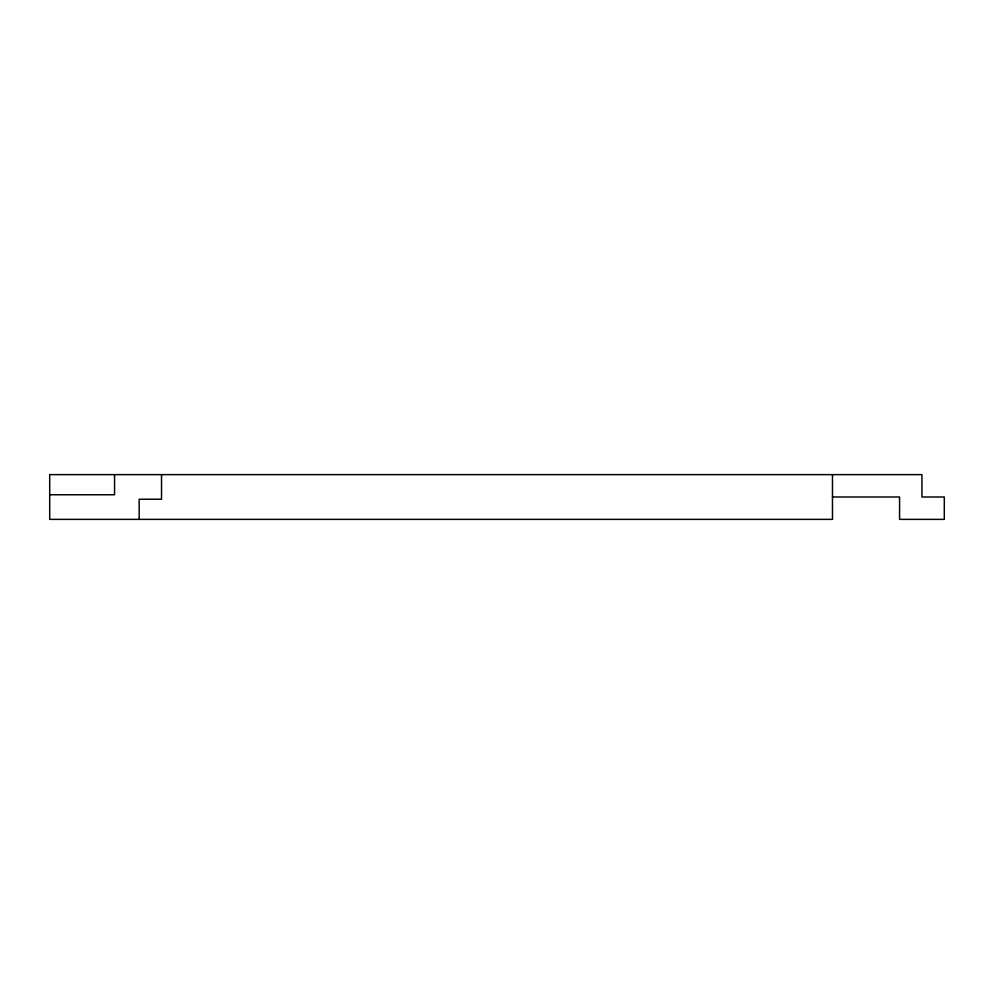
<?xml version="1.0" encoding="UTF-8"?>
<svg xmlns="http://www.w3.org/2000/svg" width="994" height="994" viewBox="0 0 994 994"><rect width="100%" height="100%" fill="white"/><g stroke="black" fill="none" stroke-linecap="round" stroke-linejoin="round"><path stroke-width="1.49" d="M49.7 494.763L114.558 494.763L114.558 474.635M832.475 497L899.57 497L899.57 519.365L944.3 519.365L944.3 497L921.935 497L921.935 474.635L49.7 474.635L49.7 519.365L832.475 519.365L832.475 474.635M161.525 474.635L161.525 499.236L139.16 499.236L139.16 519.365"/></g></svg>
